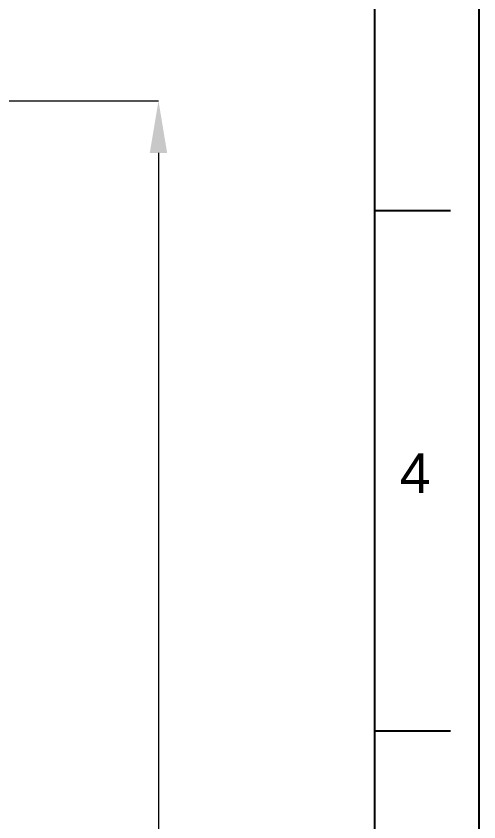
# Model space of a CAD drawing. Header units: millimetres. Extents: x 14 to 1202, y 28 to 1708.
# Drawn here: x 1024 to 1201.9, y 833.3 to 1142.9 of the extents above; entities that cross this region are included whole.
import ezdxf

# ---------------------------------------------------------------- set-up
doc = ezdxf.new("R2010")
doc.units = ezdxf.units.MM
doc.layers.add('FORM2', color=7, linetype='Continuous')
doc.styles.get("Standard").update_dxf_attribs({"font": 'arial.ttf'})

msp = doc.modelspace()

# ---------------------------------------------------------------- linework, layer by layer
at = {"color": 3, "lineweight": 13}
for p, q in [((908.85, 1110.34), (1078.72, 1110.34)), ((1078.72, 1090.34), (1078.72, 786.91))]:
    msp.add_line(p, q, dxfattribs=at)
at = {"color": 3}
msp.add_solid([(1075.39, 1090.34), (1082.05, 1090.34), (1078.72, 1110.34)], dxfattribs=at)
at = {"layer": 'FORM2', "linetype": 'Continuous'}
for p, q in [((1201.86, 1708.28), (1201.86, 28.28)), ((1161.86, 68.28), (1161.86, 1668.28)), ((1161.86, 1068.28), (1190.93, 1068.28)), ((1161.86, 868.28), (1190.93, 868.28))]:
    msp.add_line(p, q, dxfattribs=at)

# ---------------------------------------------------------------- texts
at = {"layer": 'FORM2', "linetype": 'Continuous', "insert": (1177.33, 967.29), "char_height": 15.25, "attachment_point": 5}
msp.add_mtext_dynamic_manual_height_columns('4', width=50, gutter_width=12.5, heights=[0], dxfattribs=at)

doc.saveas('drawing.dxf')
